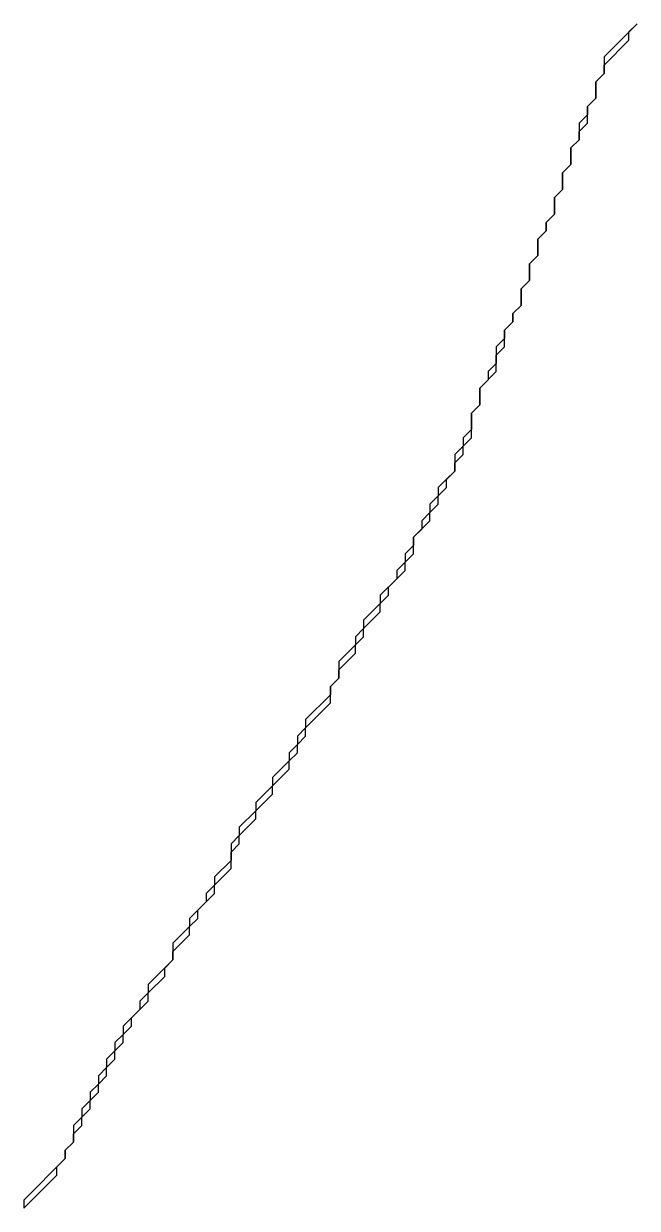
# Model space of a CAD drawing. Header units: metres. Extents: x 0 to 100, y 0 to 128.
# Drawn here: x 35.675 to 37.525, y 81.8 to 85.375 of the extents above; entities that cross this region are included whole.
import ezdxf

# ---------------------------------------------------------------- set-up
doc = ezdxf.new("R2010")
doc.units = ezdxf.units.M

msp = doc.modelspace()

# ---------------------------------------------------------------- linework, layer by layer
msp.add_lwpolyline([(37.525, 85.375), (37.425, 85.275), (37.425, 85.225), (37.4, 85.2), (37.4, 85.15), (37.375, 85.125), (37.375, 85.1), (37.35, 85.075), (37.35, 85.025), (37.325, 85), (37.325, 84.95), (37.3, 84.925), (37.3, 84.875), (37.275, 84.85), (37.275, 84.8), (37.25, 84.775), (37.25, 84.75), (37.225, 84.725), (37.225, 84.675), (37.2, 84.65), (37.2, 84.6), (37.175, 84.575), (37.175, 84.525), (37.15, 84.5), (37.15, 84.475), (37.125, 84.45), (37.125, 84.425), (37.1, 84.4), (37.1, 84.35), (37.075, 84.325), (37.075, 84.3), (37.05, 84.275), (37.05, 84.225), (37.025, 84.2), (37.025, 84.15), (37, 84.125), (37, 84.1), (36.975, 84.075), (36.975, 84.025), (36.925, 83.975), (36.925, 83.95), (36.9, 83.925), (36.9, 83.9), (36.875, 83.875), (36.875, 83.85), (36.85, 83.825), (36.85, 83.8), (36.825, 83.775), (36.825, 83.75), (36.8, 83.725), (36.8, 83.7), (36.75, 83.65), (36.75, 83.625), (36.7, 83.575), (36.7, 83.55), (36.675, 83.525), (36.675, 83.5), (36.625, 83.45), (36.625, 83.4), (36.6, 83.375), (36.6, 83.35), (36.525, 83.275), (36.525, 83.25), (36.5, 83.225), (36.5, 83.2), (36.475, 83.175), (36.475, 83.15), (36.425, 83.1), (36.425, 83.075), (36.375, 83.025), (36.375, 83), (36.325, 82.95), (36.325, 82.925), (36.3, 82.9), (36.3, 82.85), (36.25, 82.8), (36.25, 82.775), (36.225, 82.75), (36.225, 82.725), (36.175, 82.675), (36.175, 82.65), (36.125, 82.6), (36.125, 82.55), (36.05, 82.475), (36.05, 82.45), (36.025, 82.425), (36.025, 82.4), (35.975, 82.35), (35.975, 82.325), (35.95, 82.3), (35.95, 82.275), (35.925, 82.25), (35.925, 82.225), (35.9, 82.2), (35.9, 82.175), (35.875, 82.15), (35.875, 82.125), (35.85, 82.1), (35.85, 82.075), (35.825, 82.05), (35.825, 82), (35.8, 81.975), (35.8, 81.95), (35.675, 81.825), (35.675, 81.8), (35.775, 81.9), (35.775, 81.925), (35.8, 81.95), (35.8, 81.975), (35.825, 82), (35.825, 82.025), (35.85, 82.05), (35.85, 82.075), (35.875, 82.1), (35.875, 82.125), (35.9, 82.15), (35.9, 82.175), (35.925, 82.2), (35.925, 82.225), (35.95, 82.25), (35.95, 82.275), (35.975, 82.3), (35.975, 82.325), (36, 82.35), (36, 82.375), (36.05, 82.425), (36.05, 82.45), (36.1, 82.5), (36.1, 82.525), (36.125, 82.55), (36.125, 82.575), (36.175, 82.625), (36.175, 82.65), (36.2, 82.675), (36.2, 82.7), (36.25, 82.75), (36.25, 82.775), (36.3, 82.825), (36.3, 82.875), (36.325, 82.9), (36.325, 82.925), (36.375, 82.975), (36.375, 83), (36.425, 83.05), (36.425, 83.075), (36.475, 83.125), (36.475, 83.15), (36.5, 83.175), (36.5, 83.2), (36.525, 83.225), (36.525, 83.25), (36.6, 83.325), (36.6, 83.375), (36.625, 83.4), (36.625, 83.425), (36.675, 83.475), (36.675, 83.5), (36.7, 83.525), (36.7, 83.55), (36.75, 83.6), (36.75, 83.625), (36.775, 83.65), (36.775, 83.675), (36.825, 83.725), (36.825, 83.75), (36.85, 83.775), (36.85, 83.825), (36.9, 83.875), (36.9, 83.9), (36.925, 83.925), (36.925, 83.95), (36.95, 83.975), (36.95, 84), (36.975, 84.025), (36.975, 84.05), (37, 84.075), (37, 84.1), (37.025, 84.125), (37.025, 84.2), (37.05, 84.225), (37.05, 84.275), (37.1, 84.325), (37.1, 84.375), (37.125, 84.4), (37.125, 84.45), (37.15, 84.475), (37.15, 84.5), (37.175, 84.525), (37.175, 84.575), (37.2, 84.6), (37.2, 84.65), (37.225, 84.675), (37.225, 84.725), (37.25, 84.75), (37.25, 84.775), (37.275, 84.8), (37.275, 84.85), (37.3, 84.875), (37.3, 84.925), (37.325, 84.95), (37.325, 85), (37.35, 85.025), (37.35, 85.05), (37.375, 85.075), (37.375, 85.125), (37.4, 85.15), (37.4, 85.2), (37.425, 85.225), (37.425, 85.25), (37.5, 85.325), (37.5, 85.35)], close=True)

doc.saveas('drawing.dxf')
